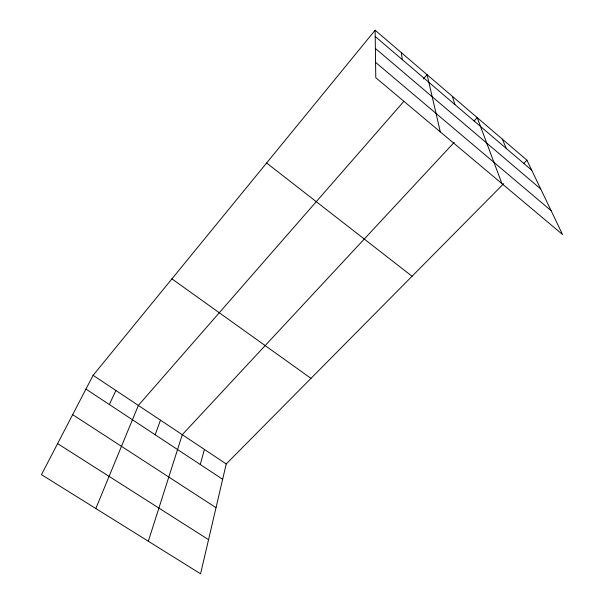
<?xml version="1.0" encoding="UTF-8"?>
<svg xmlns="http://www.w3.org/2000/svg" width="604" height="604" viewBox="0 0 604 604"><rect width="100%" height="100%" fill="white"/><g stroke="black" fill="none" stroke-linecap="round" stroke-linejoin="round"><path stroke-width="0.91" d="M503.728 183.646L226.236 463.963L200.573 573.8L41.465 474.646L93.107 375.318L375.129 30.2L526.93 160.203L562.535 234.503L375.779 77.705L375.129 30.2M200.271 464.521L204.424 449.436M148.327 541.237L182.28 434.699L454.216 142.333M155.168 434.759L160.475 420.173M95.825 508.515L138.346 405.443L403.766 101.457M109.369 404.537L115.892 390.486M423.427 78.943L427.111 74.722L440.293 131.876M474.012 121.049L477.205 117.614L501.901 183.601M523.615 163.548L526.93 160.203M57.599 443.615L208.546 539.674M72.654 414.654L216.021 507.677M85.949 389.082L222.657 479.297M93.107 375.318L226.236 463.963M171.921 278.867L310.977 378.361M266.613 162.997L412.049 276.255M375.567 62.34L551.12 210.683M375.378 48.441L540.708 188.961M375.212 36.497L531.709 170.169M502.301 139.109L506.348 148.508M452.388 96.361L454.933 104.59M401.366 52.669L402.302 59.637"/></g></svg>
